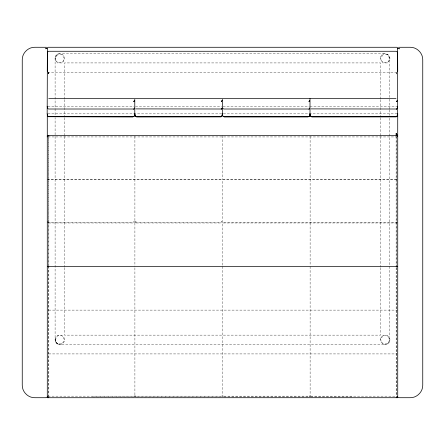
<?xml version="1.0" encoding="UTF-8"?>
<svg xmlns="http://www.w3.org/2000/svg" width="445" height="445" viewBox="0 0 445 445"><rect width="100%" height="100%" fill="white"/><g stroke="black" fill="none" stroke-linecap="round" stroke-linejoin="round"><path stroke-width="0.33" stroke-dasharray="2.23 1.67" d="M48.844 396.934L48.85 266.188M48.85 265.498L48.855 221.716M48.855 221.02L48.805 136.932L48.822 221.015M396.161 267.579L396.167 396.156M396.161 266.883L396.167 136.938M47.737 72.769L48.844 72.307L48.844 73.876L48.066 73.876L48.844 73.091M389.686 118.192L389.686 339.83L389.058 342.177L387.339 343.896L384.992 344.525L59.797 344.525L57.45 343.896L55.731 342.177L55.102 339.83C54.958 333.833 64.636 333.833 64.492 339.83C64.636 345.826 54.958 345.826 55.102 339.83L55.102 117.83M48.066 73.876L48.166 73.481L48.844 73.876M55.102 339.83L57.45 335.769L62.144 335.769L64.492 339.83L62.144 343.896L57.45 343.896L55.102 339.83A4.695 4.695 0 0 0 59.797 344.525M48.844 72.518L47.888 72.919L48.294 73.319M396.934 72.307L47.671 72.207M396.934 73.876L396.156 73.876L396.156 73.091A0.784 0.784 0 0 1 396.706 73.319M47.865 106.238L134.095 106.238M135.475 106.238L221.705 106.238M223.084 106.238L309.314 106.238M310.004 106.238L396.923 106.238M47.865 113.848L397.613 113.848M48.077 136.938L396.946 136.938M47.292 179.168L397.04 179.168M47.292 179.335L397.73 179.335M47.292 222.806L133.522 222.806M134.902 222.806L221.132 222.806M397.73 222.806L222.511 222.806L222.511 179.335M48.672 222.973L133.522 222.973M136.281 222.973L221.132 222.973M397.04 222.973L222.511 222.973L222.511 265.754M48.672 310.115L397.73 310.115M48.672 353.92L397.04 353.92M48.066 396.15L221.109 396.15M223.891 396.15L310.02 396.139M310.716 396.15L396.946 396.156M92.616 396.94L135.68 396.94M136.376 396.94L221.109 396.934M223.891 396.934L310.015 396.934M310.71 396.934L352.384 396.934M396.156 72.307L396.751 72.429M47.593 73.358L48.121 73.575M48.249 72.429L48.544 73.152M396.117 136.932L396.133 266.883M396.133 267.579L396.156 396.934M389.686 109.164L389.686 58.44L389.058 56.098L387.339 54.379L384.992 53.75L59.797 53.75L57.45 54.379L55.731 56.098L55.102 58.44L55.102 117.135M389.686 109.854L389.686 115.416M380.508 99.035L380.508 62.923L64.492 62.923L64.492 99.035M380.508 99.73L380.508 117.091M380.508 117.78L380.508 135.836M380.508 136.532L380.508 267.083M380.508 267.779L380.508 335.135L64.492 335.135L64.492 267.779M310.12 136.387L310.12 179.168M310.12 179.335L310.12 222.806M310.12 222.973L310.12 265.754M310.12 266.444L310.12 395.666M222.511 135.697L222.511 179.168M222.511 266.444L222.511 395.666M134.902 136.387L134.902 179.168M134.902 179.335L134.902 221.426M134.902 222.973L134.902 266.444M134.902 267.829L134.902 395.666M64.492 99.73L64.492 117.091M64.492 117.78L64.492 135.836M64.492 136.532L64.492 267.083M48.822 221.71L48.828 265.493M48.828 266.188L48.844 396.139M55.458 56.432C53.027 61.916 61.977 65.621 64.136 60.025C66.566 54.54 57.616 50.836 55.458 56.432M380.864 56.432C378.434 61.916 387.384 65.621 389.542 60.025C391.973 54.54 383.023 50.836 380.864 56.432M380.864 338.033C378.434 343.518 387.384 347.222 389.542 341.627C391.973 336.142 383.023 332.437 380.864 338.033M57.45 54.796L55.102 58.857L57.45 62.923L62.144 62.923L64.492 58.857L62.144 54.796L57.45 54.796M382.856 54.796L380.508 58.857L382.856 62.923L387.551 62.923L389.898 58.857L387.551 54.796L382.856 54.796M382.856 335.769L380.508 339.83L382.856 343.896L387.551 343.896L389.898 339.83L387.551 335.769L382.856 335.769"/><path stroke-width="0.67" d="M47.281 136.932L47.292 135.697M134.462 115.683L133.784 116.718L134.462 115.683L134.785 113.848L134.785 99.324M222.072 115.683L221.393 116.718L222.072 115.683L222.394 113.848L222.394 99.324M309.681 115.683L309.002 116.718L309.681 115.683L310.004 113.848L310.004 98.634M397.29 115.683L396.612 116.718L397.29 115.683L397.613 113.848L397.613 52.833L397.402 52.048L396.05 51.27L48.739 51.27L47.387 52.048L47.176 113.848L47.498 115.683L48.177 116.718L132.922 116.974M134.462 115.6L134.785 113.848L135.308 116.084L136.181 116.612L220.998 116.612M222.072 115.6L222.394 113.848L222.717 115.6M309.681 115.6L310.004 113.848L310.527 116.084L311.4 116.612L396.217 116.612M397.29 107.99L397.613 106.238M397.29 115.6L397.402 113.848M47.281 48.06L47.387 47.671L47.281 71.3M47.821 222.111L48.31 221.554M135.43 222.111L135.92 221.554M396.762 397.602L397.613 396.756L396.156 397.713L47.292 397.724L47.281 396.15M48.844 135.369L47.409 136.342L48.844 135.369L396.934 135.58M46.825 397.257L45.718 397.713L34.766 397.713C28.079 397.841 22.128 391.889 22.25 385.198L22.25 59.791C22.128 53.105 28.079 47.153 34.766 47.276L46.508 47.287M48.522 136.17L48.844 136.075M220.998 116.901L136.648 116.974L135.308 116.212L134.785 113.848M396.217 116.901L311.867 116.974L310.527 116.212L310.004 113.848M47.493 266.305L48.844 266.232L47.493 266.371M397.507 266.371L396.156 266.232L397.507 266.305M48.066 47.276L396.934 47.276M398.492 47.287L410.234 47.276C416.921 47.153 422.872 53.105 422.75 59.791L422.75 385.198C422.872 391.889 416.921 397.841 410.234 397.713L399.282 397.713L398.175 397.257M397.719 48.844L397.719 48.555M48.739 98.634L396.05 98.634M133.389 109.008L48.572 109.008L47.698 108.48L47.176 106.238M220.998 109.008L135.786 108.891M308.607 109.008L223.791 109.008L222.917 108.48M396.217 109.008L311.005 108.891M133.389 116.612L48.572 116.612L47.698 116.084L47.176 113.848M308.607 116.612L223.791 116.612L222.917 116.084M308.14 116.974L224.258 116.974L222.917 116.212M47.292 266.444L397.73 266.444M134.284 396.15L135.675 396.15M221.805 396.15L223.195 396.15M309.325 396.15L310.716 396.15M396.156 397.713L397.73 397.724L397.724 396.673M48.26 397.602L47.409 396.756L48.844 397.713M396.078 136.075L396.4 136.17M396.167 135.375L397.224 135.864M221.493 221.554L221.983 222.111M133.884 221.554L134.373 222.111M397.719 48.116L397.613 47.671L397.719 71.3M222.394 113.848L222.717 115.683M397.719 113.464L397.73 396.156M47.281 114.855L47.292 396.156M396.156 133.322L396.156 134.679L396.829 134.496L396.156 133.322M134.462 100.498L133.784 101.632L134.462 100.498M134.462 108.102L133.784 109.242L134.462 108.102M222.072 100.498L221.393 101.632L222.072 100.498M222.072 108.102L221.393 109.242L222.072 108.102M309.681 100.498L309.002 101.632L309.681 100.498M309.681 108.102L309.002 109.242L309.681 108.102M397.29 100.498L396.612 101.632L397.29 100.498M397.29 108.102L396.612 109.242L397.29 108.102M46.096 48.088L45.718 48.844L46.475 48.461L46.096 48.088M398.692 48.244L399.282 48.844L398.692 48.244M396.934 134.679L396.156 134.885L396.934 134.679M397.274 135.836L396.768 135.497L397.613 136.342L397.274 135.836"/></g></svg>
